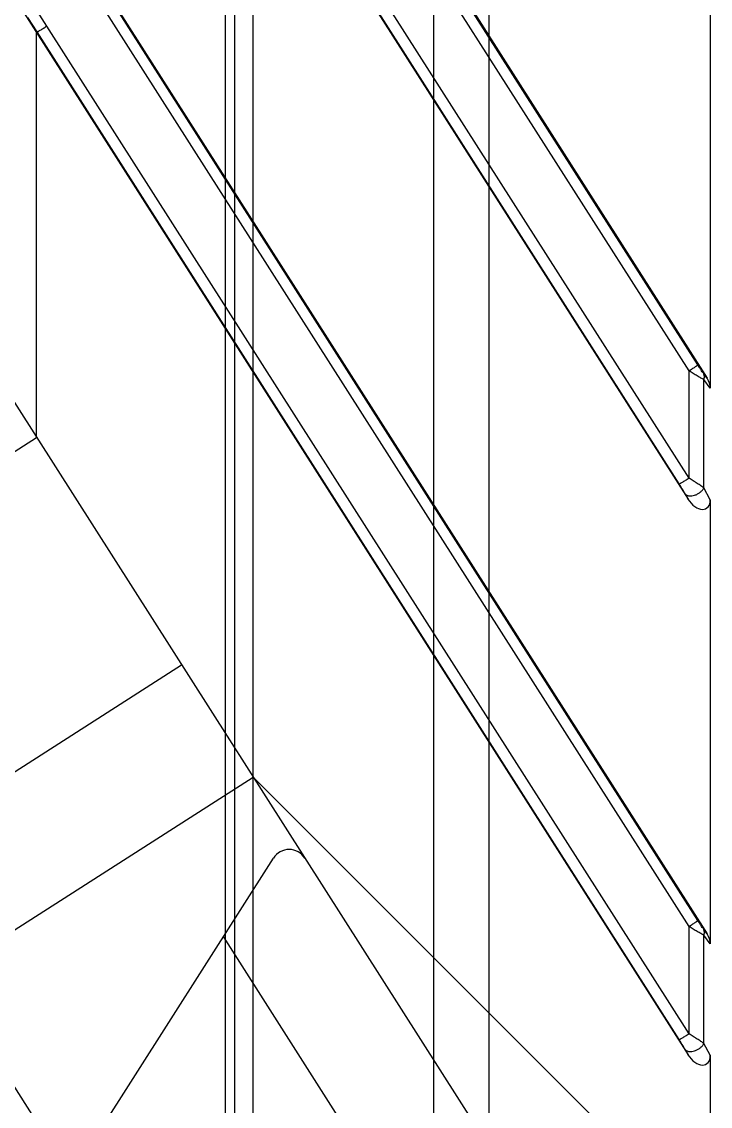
# Model space of a CAD drawing. Header units: millimetres. Extents: x 3299 to 14264, y 1863 to 5555.
# Drawn here: x 12554.7 to 12573.37, y 3490.23 to 3519.65 of the extents above; entities that cross this region are included whole.
import ezdxf

# ---------------------------------------------------------------- set-up
doc = ezdxf.new("R2010")
doc.units = ezdxf.units.MM
doc.layers.add('02___PRT_ALL_AXES', color=7, linetype='Continuous')

# ---------------------------------------------------------------- blocks, each defined once
blk = doc.blocks.new('ryfhgjmb')
at = {"color": 30, "linetype": 'Continuous', "true_color": 0xf26722}
for p, q in [((6058.471, 3329.331), (6968.885, 3329.331)), ((6058.086, 3328.831), (6969.27, 3328.831)), ((6005.128, 3323.931), (7001.628, 3323.931)), ((6005.128, 3322.431), (7001.628, 3322.431))]:
    blk.add_line(p, q, dxfattribs=at)
at = {"layer": '02___PRT_ALL_AXES', "color": 30, "linetype": 'Continuous', "true_color": 0xf26722}
blk.add_line((6968.718, 3329.592), (6027.638, 3329.592), dxfattribs=at)
blk = doc.blocks.new('rsfv')
at = {"rotation": 90}
blk.add_blockref('ryfhgjmb', (14583.058, -2205.714), dxfattribs=at)
blk = doc.blocks.new('1111')
at = {"color": 7, "linetype": 'Continuous'}
for p, q in [((16405.676, 7051.134), (16600.504, 6745.316)), ((16415.394, 7050.956), (16602.197, 6757.734)), ((16424.998, 7050.956), (16602.197, 6772.809)), ((16412.996, 7050.624), (16601.677, 6754.455)), ((16422.6, 7050.624), (16601.677, 6769.531)), ((16601.941, 6773.171), (16584.272, 6800.906)), ((16601.704, 6773.011), (16584.035, 6800.746)), ((16601.704, 6770.103), (16584.287, 6797.441)), ((16601.437, 6769.941), (16584.021, 6797.28)), ((16601.704, 6757.935), (16584.035, 6785.67)), ((16601.941, 6758.095), (16584.272, 6785.83)), ((16602.282, 6784.591), (16602.282, 6772.544)), ((16584.287, 6782.366), (16584.035, 6782.762)), ((16584.021, 6782.205), (16583.768, 6782.601)), ((16601.704, 6755.027), (16584.287, 6782.366)), ((16584.01, 6782.187), (16584.021, 6782.205)), ((16584.01, 6771.206), (16584.01, 6782.187)), ((16601.437, 6754.866), (16584.021, 6782.205)), ((16601.704, 6770.103), (16601.704, 6773.011)), ((16602.197, 6772.809), (16602.102, 6772.932)), ((16602.282, 6772.544), (16602.107, 6772.772)), ((16602.107, 6769.835), (16602.107, 6772.772)), ((16575.606, 6765.835), (16584.01, 6771.206)), ((16601.677, 6769.531), (16601.598, 6769.674)), ((16602.282, 6769.515), (16602.107, 6769.835)), ((16602.282, 6769.515), (16602.282, 6757.468)), ((16579.547, 6759.657), (16587.941, 6765.036)), ((16581.486, 6756.611), (16589.881, 6761.99)), ((16602.282, 6749.589), (16589.881, 6761.99)), ((16570.281, 6728.153), (16590.438, 6759.792)), ((16601.704, 6755.027), (16601.704, 6757.935)), ((16598.585, 6742.745), (16589.081, 6757.663)), ((16602.197, 6757.734), (16602.102, 6757.857)), ((16602.282, 6757.468), (16602.107, 6757.697)), ((16602.107, 6754.76), (16602.107, 6757.697)), ((16584.948, 6751.175), (16581.486, 6756.611)), ((16602.282, 6754.44), (16602.107, 6754.76)), ((16601.677, 6754.455), (16601.598, 6754.599)), ((16602.282, 6754.44), (16602.282, 6749.589))]:
    blk.add_line(p, q, dxfattribs=at)
blk.add_arc((16590.859, 6759.524), 0.5, 32.5, 147.5, dxfattribs=at)
for centre, major_axis, ratio, start_param, end_param in [((16601.92, 6772.681), (-0.278, 0.337), 0.685856, -2.447355, -1.747542), ((16601.92, 6769.707), (-0.253, 0.43), 0.601104, -4.65481, -2.346373), ((16601.92, 6757.605), (-0.278, 0.337), 0.685856, -2.447355, -1.747542), ((16601.92, 6754.632), (-0.253, 0.43), 0.601104, -4.65481, -2.346373)]:
    blk.add_ellipse(centre, major_axis=major_axis, ratio=ratio, start_param=start_param, end_param=end_param, dxfattribs=at)
for points, knots in [([(16584.021, 6782.205), (16584.021, 6782.205), (16584.022, 6782.205), (16584.026, 6782.207), (16584.031, 6782.209), (16584.039, 6782.214), (16584.049, 6782.219), (16584.061, 6782.226), (16584.082, 6782.238), (16584.111, 6782.255), (16584.15, 6782.279), (16584.193, 6782.306), (16584.24, 6782.335), (16584.271, 6782.356), (16584.287, 6782.366)], [0, 0, 0, 0, 0.005231, 0.012589, 0.033669, 0.063117, 0.100673, 0.146013, 0.198735, 0.324335, 0.472945, 0.63916, 0.81702, 1, 1, 1, 1]), ([(16601.704, 6773.011), (16601.719, 6773.02), (16601.748, 6773.039), (16601.791, 6773.067), (16601.83, 6773.093), (16601.865, 6773.116), (16601.891, 6773.133), (16601.908, 6773.145), (16601.918, 6773.153), (16601.927, 6773.159), (16601.934, 6773.164), (16601.938, 6773.168), (16601.941, 6773.17), (16601.941, 6773.171)], [0, 0, 0, 0, 0.186782, 0.366131, 0.532175, 0.679595, 0.803609, 0.85556, 0.900224, 0.93725, 0.966352, 0.987305, 1, 1, 1, 1]), ([(16602.107, 6772.772), (16602.094, 6772.779), (16602.067, 6772.793), (16602.025, 6772.817), (16601.978, 6772.844), (16601.927, 6772.874), (16601.873, 6772.906), (16601.799, 6772.952), (16601.742, 6772.987), (16601.704, 6773.011)], [0, 0, 0, 0, 0.090397, 0.195428, 0.312456, 0.43902, 0.572905, 0.712149, 1, 1, 1, 1]), ([(16602.102, 6772.932), (16602.096, 6772.94), (16602.084, 6772.957), (16602.058, 6772.994), (16602.024, 6773.044), (16601.983, 6773.106), (16601.955, 6773.149), (16601.941, 6773.171)], [0, 0, 0, 0, 0.103408, 0.218747, 0.468859, 0.73184, 1, 1, 1, 1]), ([(16602.107, 6772.772), (16602.112, 6772.786), (16602.119, 6772.815), (16602.122, 6772.857), (16602.117, 6772.897), (16602.108, 6772.921), (16602.102, 6772.932)], [0, 0, 0, 0, 0.271855, 0.527736, 0.769173, 1, 1, 1, 1]), ([(16601.437, 6769.941), (16601.438, 6769.942), (16601.439, 6769.942), (16601.442, 6769.943), (16601.448, 6769.946), (16601.456, 6769.95), (16601.466, 6769.956), (16601.478, 6769.963), (16601.498, 6769.975), (16601.527, 6769.992), (16601.566, 6770.016), (16601.61, 6770.043), (16601.656, 6770.072), (16601.688, 6770.092), (16601.704, 6770.103)], [0, 0, 0, 0, 0.005231, 0.012589, 0.033669, 0.063117, 0.100673, 0.146013, 0.198735, 0.324335, 0.472945, 0.63916, 0.81702, 1, 1, 1, 1]), ([(16602.107, 6769.835), (16602.095, 6769.844), (16602.068, 6769.863), (16602.026, 6769.892), (16601.979, 6769.924), (16601.929, 6769.958), (16601.875, 6769.993), (16601.8, 6770.042), (16601.743, 6770.078), (16601.704, 6770.103)], [0, 0, 0, 0, 0.093828, 0.200628, 0.318136, 0.444256, 0.577126, 0.71505, 1, 1, 1, 1]), ([(16601.598, 6769.674), (16601.587, 6769.695), (16601.562, 6769.738), (16601.523, 6769.803), (16601.481, 6769.872), (16601.452, 6769.918), (16601.437, 6769.941)], [0, 0, 0, 0, 0.226755, 0.475744, 0.735416, 1, 1, 1, 1]), ([(16601.598, 6769.674), (16601.604, 6769.667), (16601.618, 6769.654), (16601.643, 6769.638), (16601.672, 6769.627), (16601.717, 6769.617), (16601.78, 6769.617), (16601.858, 6769.634), (16601.936, 6769.667), (16602.007, 6769.714), (16602.066, 6769.77), (16602.096, 6769.813), (16602.107, 6769.835)], [0, 0, 0, 0, 0.045713, 0.093827, 0.145197, 0.200355, 0.321964, 0.456539, 0.598535, 0.740949, 0.876692, 1, 1, 1, 1]), ([(16601.704, 6757.935), (16601.719, 6757.945), (16601.748, 6757.964), (16601.791, 6757.992), (16601.83, 6758.017), (16601.865, 6758.041), (16601.891, 6758.058), (16601.908, 6758.07), (16601.918, 6758.077), (16601.927, 6758.084), (16601.934, 6758.089), (16601.938, 6758.092), (16601.941, 6758.095), (16601.941, 6758.095)], [0, 0, 0, 0, 0.186782, 0.366131, 0.532175, 0.679595, 0.803609, 0.85556, 0.900224, 0.93725, 0.966352, 0.987305, 1, 1, 1, 1]), ([(16602.107, 6757.697), (16602.094, 6757.704), (16602.067, 6757.718), (16602.025, 6757.742), (16601.978, 6757.769), (16601.927, 6757.799), (16601.873, 6757.831), (16601.799, 6757.876), (16601.742, 6757.912), (16601.704, 6757.935)], [0, 0, 0, 0, 0.090397, 0.195428, 0.312456, 0.43902, 0.572905, 0.712149, 1, 1, 1, 1]), ([(16602.102, 6757.857), (16602.096, 6757.865), (16602.084, 6757.882), (16602.058, 6757.918), (16602.024, 6757.968), (16601.983, 6758.031), (16601.955, 6758.074), (16601.941, 6758.095)], [0, 0, 0, 0, 0.103408, 0.218747, 0.468859, 0.73184, 1, 1, 1, 1]), ([(16602.107, 6757.697), (16602.112, 6757.711), (16602.119, 6757.739), (16602.122, 6757.781), (16602.117, 6757.821), (16602.108, 6757.846), (16602.102, 6757.857)], [0, 0, 0, 0, 0.271855, 0.527736, 0.769173, 1, 1, 1, 1]), ([(16601.437, 6754.866), (16601.438, 6754.866), (16601.439, 6754.867), (16601.442, 6754.868), (16601.448, 6754.871), (16601.456, 6754.875), (16601.466, 6754.881), (16601.478, 6754.888), (16601.498, 6754.899), (16601.527, 6754.917), (16601.566, 6754.941), (16601.61, 6754.968), (16601.656, 6754.997), (16601.688, 6755.017), (16601.704, 6755.027)], [0, 0, 0, 0, 0.005231, 0.012589, 0.033669, 0.063117, 0.100673, 0.146013, 0.198735, 0.324335, 0.472945, 0.63916, 0.81702, 1, 1, 1, 1]), ([(16602.107, 6754.76), (16602.095, 6754.769), (16602.068, 6754.788), (16602.026, 6754.817), (16601.979, 6754.849), (16601.929, 6754.882), (16601.875, 6754.917), (16601.8, 6754.966), (16601.743, 6755.003), (16601.704, 6755.027)], [0, 0, 0, 0, 0.093828, 0.200628, 0.318136, 0.444256, 0.577126, 0.71505, 1, 1, 1, 1]), ([(16601.598, 6754.599), (16601.587, 6754.619), (16601.562, 6754.662), (16601.523, 6754.728), (16601.481, 6754.797), (16601.452, 6754.843), (16601.437, 6754.866)], [0, 0, 0, 0, 0.226755, 0.475744, 0.735416, 1, 1, 1, 1]), ([(16601.598, 6754.599), (16601.604, 6754.592), (16601.618, 6754.578), (16601.643, 6754.563), (16601.672, 6754.551), (16601.717, 6754.541), (16601.78, 6754.541), (16601.858, 6754.559), (16601.936, 6754.592), (16602.007, 6754.638), (16602.066, 6754.694), (16602.096, 6754.738), (16602.107, 6754.76)], [0, 0, 0, 0, 0.045713, 0.093827, 0.145197, 0.200355, 0.321964, 0.456539, 0.598535, 0.740949, 0.876692, 1, 1, 1, 1])]:
    blk.add_open_spline(points, degree=3, knots=knots, dxfattribs=at)
blk = doc.blocks.new('*U162')
blk.add_blockref('1111', (-16308.281, -6888.884))
blk = doc.blocks.new('*U163')
at = {"color": 0, "linetype": 'ByBlock', "lineweight": -2, "transparency": 16777216}
blk.add_blockref('*U162', (2400, 337.5), dxfattribs=at)

msp = doc.modelspace()

# ---------------------------------------------------------------- block references
for name, p in [('*U163', (9879.37292, 3288.5531)), ('rsfv', (1306.74628, -675.91128))]:
    msp.add_blockref(name, p)

doc.saveas('drawing.dxf')
